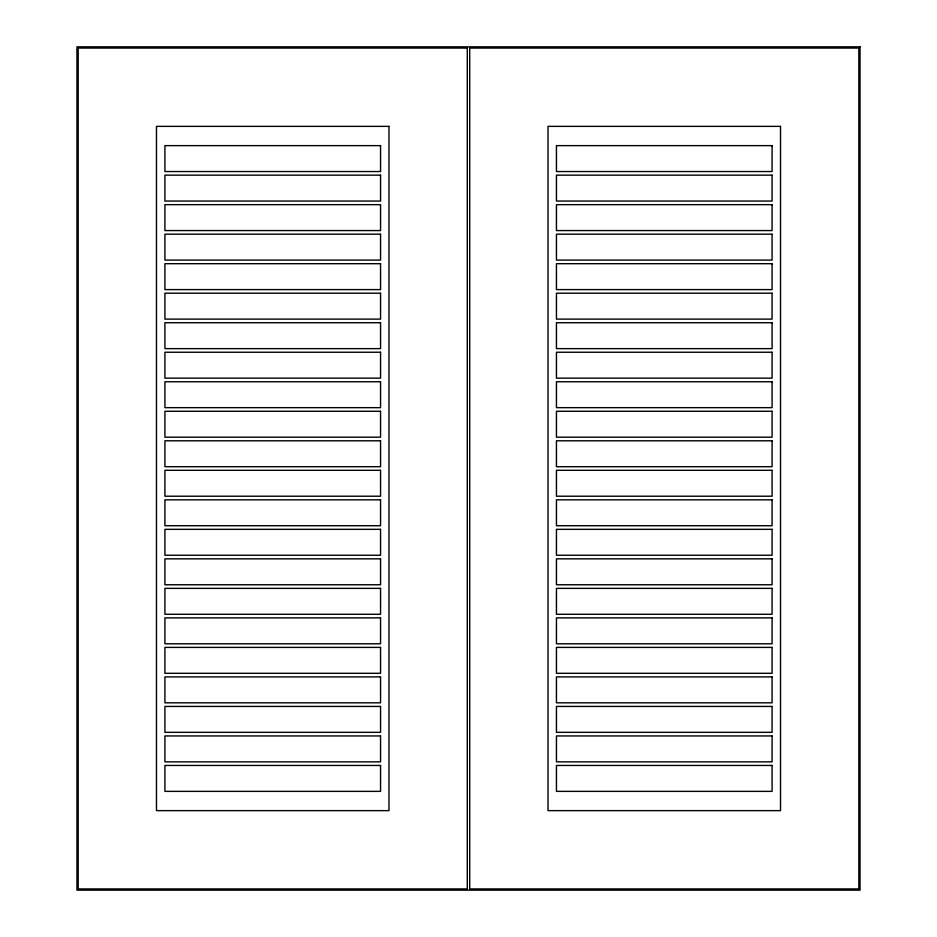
<?xml version="1.0" encoding="UTF-8"?>
<svg xmlns="http://www.w3.org/2000/svg" width="937" height="937" viewBox="0 0 937 937"><rect width="100%" height="100%" fill="white"/><g stroke="black" fill="none" stroke-linecap="round" stroke-linejoin="round"><path stroke-width="1.41" d="M860.037 46.85L76.963 46.85L76.963 890.15L860.037 890.15L860.037 46.85M467.294 48.056L78.169 48.056L78.169 888.944L467.294 888.944L467.294 48.056M858.831 48.056L469.706 48.056L469.706 888.944L858.831 888.944L858.831 48.056M388.984 126.366L156.479 126.366L156.479 810.634L388.984 810.634L388.984 126.366M780.521 126.366L548.016 126.366L548.016 810.634L780.521 810.634L780.521 126.366M380.551 145.633L164.912 145.633L164.912 171.541L380.551 171.541L380.551 145.633M772.088 145.633L556.449 145.633L556.449 171.541L772.088 171.541L772.088 145.633M380.551 175.149L164.912 175.149L164.912 201.057L380.551 201.057L380.551 175.149M772.088 175.149L556.449 175.149L556.449 201.057L772.088 201.057L772.088 175.149M380.551 204.664L164.912 204.664L164.912 230.572L380.551 230.572L380.551 204.664M772.088 204.664L556.449 204.664L556.449 230.572L772.088 230.572L772.088 204.664M380.551 234.18L164.912 234.18L164.912 260.088L380.551 260.088L380.551 234.18M772.088 234.18L556.449 234.18L556.449 260.088L772.088 260.088L772.088 234.18M380.551 263.695L164.912 263.695L164.912 289.603L380.551 289.603L380.551 263.695M772.088 263.695L556.449 263.695L556.449 289.603L772.088 289.603L772.088 263.695M380.551 293.211L164.912 293.211L164.912 319.119L380.551 319.119L380.551 293.211M772.088 293.211L556.449 293.211L556.449 319.119L772.088 319.119L772.088 293.211M380.551 322.726L164.912 322.726L164.912 348.634L380.551 348.634L380.551 322.726M772.088 322.726L556.449 322.726L556.449 348.634L772.088 348.634L772.088 322.726M380.551 352.242L164.912 352.242L164.912 378.15L380.551 378.15L380.551 352.242M772.088 352.242L556.449 352.242L556.449 378.15L772.088 378.15L772.088 352.242M380.551 381.757L164.912 381.757L164.912 407.665L380.551 407.665L380.551 381.757M772.088 381.757L556.449 381.757L556.449 407.665L772.088 407.665L772.088 381.757M380.551 411.273L164.912 411.273L164.912 437.181L380.551 437.181L380.551 411.273M772.088 411.273L556.449 411.273L556.449 437.181L772.088 437.181L772.088 411.273M380.551 440.788L164.912 440.788L164.912 466.696L380.551 466.696L380.551 440.788M772.088 440.788L556.449 440.788L556.449 466.696L772.088 466.696L772.088 440.788M380.551 470.304L164.912 470.304L164.912 496.212L380.551 496.212L380.551 470.304M772.088 470.304L556.449 470.304L556.449 496.212L772.088 496.212L772.088 470.304M380.551 499.819L164.912 499.819L164.912 525.727L380.551 525.727L380.551 499.819M772.088 499.819L556.449 499.819L556.449 525.727L772.088 525.727L772.088 499.819M380.551 529.335L164.912 529.335L164.912 555.243L380.551 555.243L380.551 529.335M772.088 529.335L556.449 529.335L556.449 555.243L772.088 555.243L772.088 529.335M380.551 558.85L164.912 558.85L164.912 584.758L380.551 584.758L380.551 558.85M772.088 558.85L556.449 558.85L556.449 584.758L772.088 584.758L772.088 558.85M380.551 588.366L164.912 588.366L164.912 614.274L380.551 614.274L380.551 588.366M772.088 588.366L556.449 588.366L556.449 614.274L772.088 614.274L772.088 588.366M380.551 617.881L164.912 617.881L164.912 643.789L380.551 643.789L380.551 617.881M772.088 617.881L556.449 617.881L556.449 643.789L772.088 643.789L772.088 617.881M380.551 647.397L164.912 647.397L164.912 673.305L380.551 673.305L380.551 647.397M772.088 647.397L556.449 647.397L556.449 673.305L772.088 673.305L772.088 647.397M380.551 676.912L164.912 676.912L164.912 702.82L380.551 702.82L380.551 676.912M772.088 676.912L556.449 676.912L556.449 702.82L772.088 702.82L772.088 676.912M380.551 706.428L164.912 706.428L164.912 732.336L380.551 732.336L380.551 706.428M772.088 706.428L556.449 706.428L556.449 732.336L772.088 732.336L772.088 706.428M380.551 735.943L164.912 735.943L164.912 761.851L380.551 761.851L380.551 735.943M772.088 735.943L556.449 735.943L556.449 761.851L772.088 761.851L772.088 735.943M380.551 765.459L164.912 765.459L164.912 791.367L380.551 791.367L380.551 765.459M772.088 765.459L556.449 765.459L556.449 791.367L772.088 791.367L772.088 765.459"/></g></svg>
